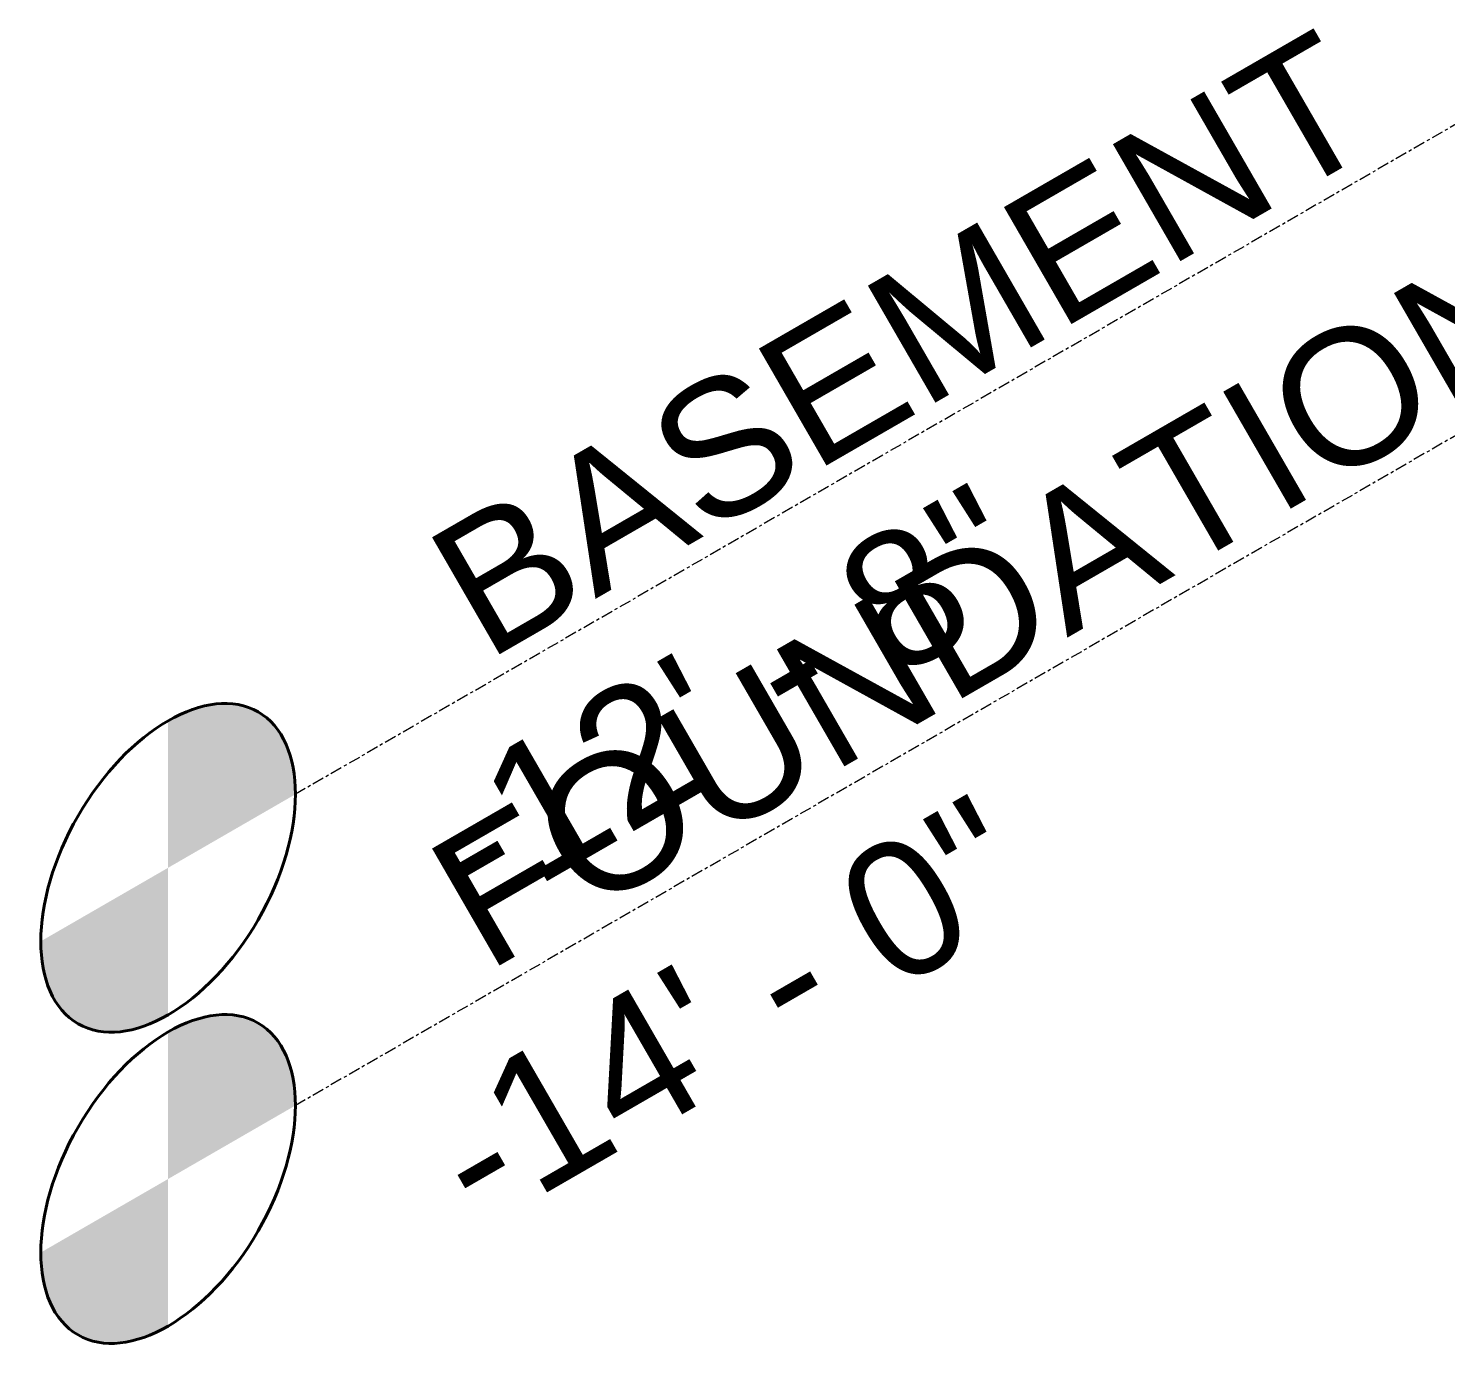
# Model space of a CAD drawing. Header units: inches. Extents: x -19229 to -222, y -6301 to 12387.
# Drawn here: x -1440 to -1380.5, y -6300.7 to -6244.6 of the extents above; entities that cross this region are included whole.
import ezdxf

# ---------------------------------------------------------------- set-up
doc = ezdxf.new("R2010")
doc.units = ezdxf.units.IN
doc.header["$MEASUREMENT"] = 0
doc.linetypes.add('Grid Line 1_2_', pattern=[0.875, 0.5, -0.125, 0.125, -0.125])
doc.layers.add('A-FLOR-LEVL', color=51, linetype='Continuous', lineweight=9)
doc.styles.add('Arial', font='arial.ttf', dxfattribs={"height": 5.669291})

# ---------------------------------------------------------------- blocks, each defined once
blk = doc.blocks.new('Level - Extremo inicial de nivel - Círculo-11789-CONSTRUCTION JOINT')
at = {"layer": 'A-FLOR-LEVL'}
for points in [[(-6247.815, -6279.862), (-6246.431, -6273.101), (-6245.142, -6272.974)], [(-6247.815, -6279.862), (-6245.142, -6272.974), (-6244.035, -6273.315)], [(-6247.815, -6279.862), (-6247.815, -6273.69), (-6246.431, -6273.101)], [(-6247.815, -6279.862), (-6244.035, -6273.315), (-6243.186, -6274.103)], [(-6247.815, -6279.862), (-6243.186, -6274.103), (-6242.652, -6275.283)], [(-6247.815, -6279.862), (-6242.652, -6275.283), (-6242.47, -6276.776)], [(-6252.978, -6284.44), (-6253.16, -6282.948), (-6247.815, -6279.862)], [(-6252.444, -6285.62), (-6252.978, -6284.44), (-6247.815, -6279.862)], [(-6251.594, -6286.408), (-6252.444, -6285.62), (-6247.815, -6279.862)], [(-6250.487, -6286.75), (-6251.594, -6286.408), (-6247.815, -6279.862)], [(-6250.487, -6286.75), (-6247.815, -6279.862), (-6249.198, -6286.622)], [(-6249.198, -6286.622), (-6247.815, -6279.862), (-6247.815, -6286.034)]]:
    blk.add_hatch(color=256, dxfattribs=at).paths.add_polyline_path(points, flags=0)
at = {"layer": 'A-FLOR-LEVL', "lineweight": 40}
blk.add_ellipse((-6247.815, -6279.862), major_axis=(3.78, 6.546), ratio=0.57735, dxfattribs=at)

msp = doc.modelspace()

# ---------------------------------------------------------------- linework, layer by layer
at = {"layer": 'A-FLOR-LEVL', "linetype": 'Grid Line 1_2_'}
for p, q in [((-1379.12766, -6248.10093), (-1428.79374, -6276.77566)), ((-1379.12766, -6261.16487), (-1428.79374, -6289.8396))]:
    msp.add_line(p, q, dxfattribs=at)

# ---------------------------------------------------------------- block references
at = {"layer": 'A-FLOR-LEVL', "lineweight": 40}
for p in [(4813.67598, 0), (4813.67598, -13.06395)]:
    msp.add_blockref('Level - Extremo inicial de nivel - Círculo-11789-CONSTRUCTION JOINT', p, dxfattribs=at)

# ---------------------------------------------------------------- texts
at = {"layer": 'A-FLOR-LEVL', "char_height": 5.669291, "attachment_point": 1, "rotation": 30, "style": 'Arial'}
for s, insert, width in [('BASEMENT', (-1423.61911, -6266.31407), 53.631), ('FOUNDATION', (-1423.61911, -6279.37802), 64.236), ('-12\' - 8"', (-1423.86997, -6277.13376), 33.4815), ('-14\' - 0"', (-1423.86997, -6290.19771), 33.4815)]:
    msp.add_mtext(s, dxfattribs=dict(at, insert=insert, width=width))

doc.saveas('drawing.dxf')
